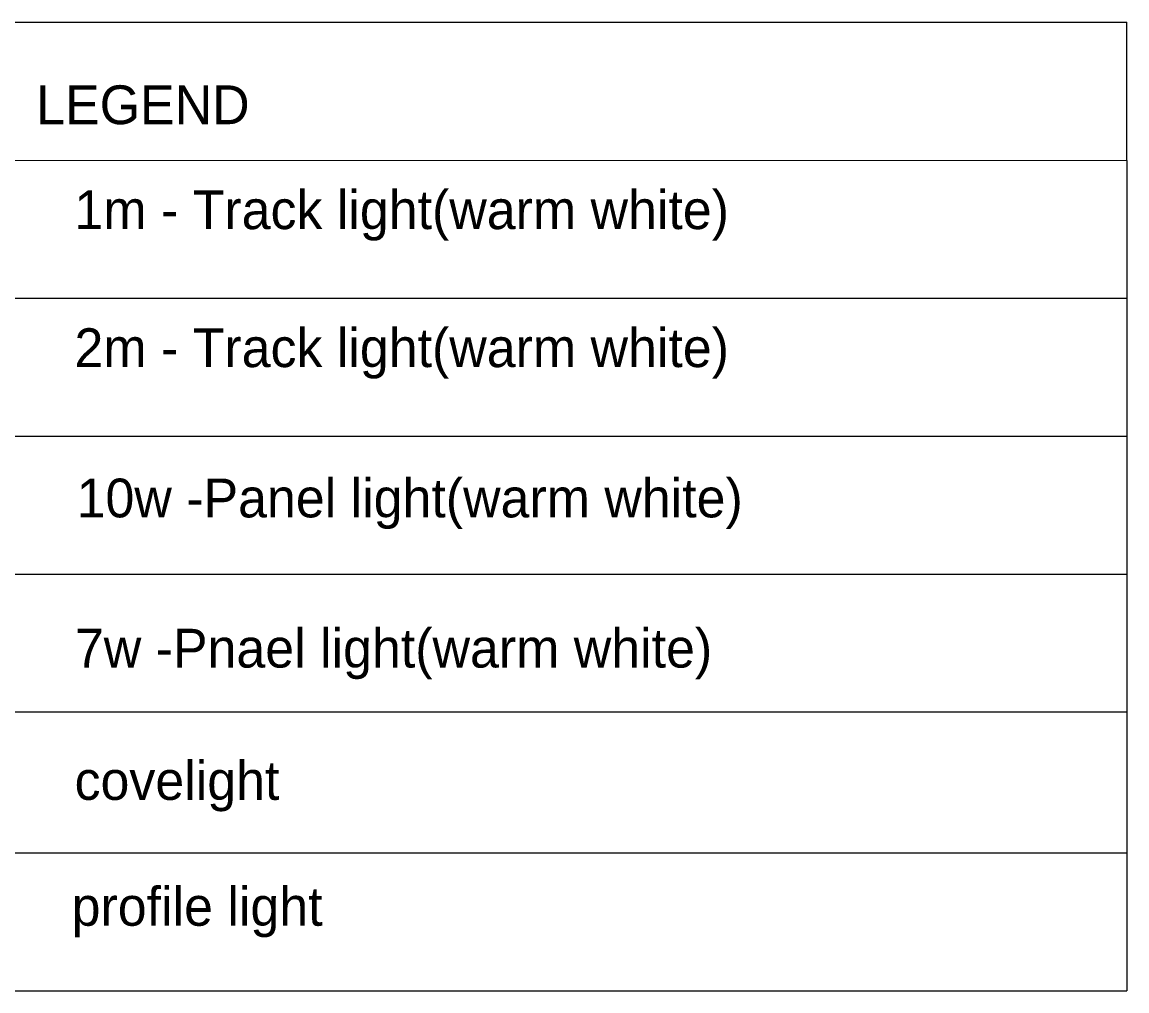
# Model space of a CAD drawing. Header units: millimetres. Extents: x 1464389 to 1998638, y -29162 to 256806.
# Drawn here: x 1823506 to 1826354, y 210891 to 213388 of the extents above; entities that cross this region are included whole.
import ezdxf

# ---------------------------------------------------------------- set-up
doc = ezdxf.new("R2010")
doc.units = ezdxf.units.MM
doc.header["$LTSCALE"] = 15
doc.layers.get('0').update_dxf_attribs({"lineweight": 5})
doc.layers.add('Walls & Columns', color=7, linetype='Continuous')

msp = doc.modelspace()

# ---------------------------------------------------------------- linework, layer by layer
for p, q in [((1821615.408598758, 213388.0841922243), (1826353.66683275, 213388.0841922243)), ((1826353.66683275, 213031.422946213), (1826353.66683275, 213388.0841922243)), ((1821615.408598758, 212676.742756042), (1826353.66683275, 212676.742756042)), ((1821615.408598758, 212321.0720379509), (1826353.66683275, 212321.0720379509)), ((1821615.408598758, 211965.4013198598), (1826353.66683275, 211965.4013198598)), ((1821615.408598758, 211609.7306017687), (1826353.66683275, 211609.7306017687)), ((1821615.408598758, 211246.4266509729), (1826353.66683275, 211246.4266509729)), ((1821615.408598758, 210890.7559328818), (1826353.66683275, 210890.7559328818))]:
    msp.add_line(p, q)
for points in [[(1821615.408598758, 211246.426650973), (1821615.408598758, 213032.4134741332), (1826353.66683275, 213031.422946213), (1826353.66683275, 211246.426650973)], [(1821615.408598758, 210890.7559328818), (1821615.408598758, 212676.742756042), (1826353.66683275, 212675.7522281219), (1826353.66683275, 210890.7559328818)]]:
    msp.add_lwpolyline(points)

# ---------------------------------------------------------------- texts
at = {"layer": 'Walls & Columns', "char_height": 100, "attachment_point": 1}
for s, insert in [('LEGEND', (1823542.857808564, 213224.9305237628)), ('1m - Track light(warm white)', (1823641.499282235, 212954.4357407299)), ('2m - Track light(warm white)', (1823641.499282235, 212598.7650226387)), ('\\pxt6;10w -Panel light(warm white)', (1823646.953205052, 212211.3732413453)), ('7w -Pnael light(warm white)', (1823642.576461961, 211824.1705606327)), ('covelight', (1823641.732662451, 211483.1835558598)), ('profile light', (1823634.101818256, 211158.6706063398))]:
    msp.add_mtext_dynamic_manual_height_columns(s, width=2820.815453294432, gutter_width=1.966844619365486, heights=[482.7671527513961], dxfattribs=dict(at, insert=insert))

doc.saveas('drawing.dxf')
